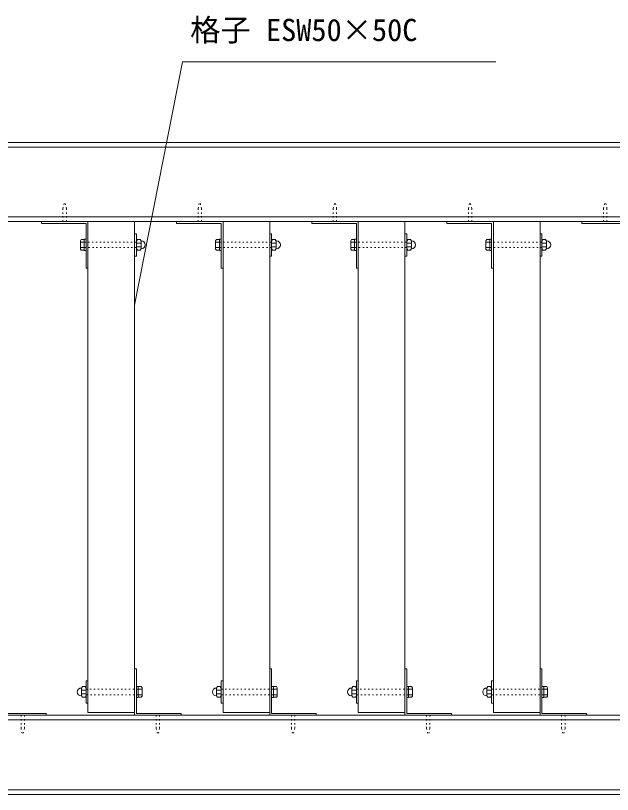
# Model space of a CAD drawing. Units: millimetres, scale not verified. Extents: x -3900 to 3900, y -2750 to 2750.
# Drawn here: x -1511 to -871, y 586 to 1422 of the extents above; entities that cross this region are included whole.
import ezdxf
from ezdxf.enums import TextEntityAlignment as Align

# ---------------------------------------------------------------- set-up
doc = ezdxf.new("R2010")
doc.units = ezdxf.units.MM
doc.header["$LTSCALE"] = 20
doc.linetypes.add('USER5', pattern=[0.208282, 0.069427, -0.138855])
doc.layers.add('0-1_IMPORTED', color=2, linetype='Continuous', lineweight=18)
doc.styles.add('ＭＳ ゴシック', font='')
doc.styles.get('ＭＳ ゴシック').set_extended_font_data('MS Gothic')

msp = doc.modelspace()

# ---------------------------------------------------------------- linework, layer by layer
at = {"layer": '0-1_IMPORTED', "color": 1}
for p, q in [((-1383.5, 1111.36), (-1332.21, 1372.62)), ((-1332.21, 1372.62), (-996, 1372.62))]:
    msp.add_line(p, q, dxfattribs=at)
at = {"layer": '0-1_IMPORTED'}
for p, q in [((-1979.5, 1281), (-112.5, 1281)), ((-112.5, 1206), (-1979.5, 1206)), ((-1381.5, 1180), (-1380.49, 1181.75)), ((-1381.5, 1180), (-1381.5, 1172)), ((-1377.51, 1181.75), (-1380.49, 1181.75)), ((-1376.5, 1180), (-1377.51, 1181.75)), ((-1376.25, 1180.25), (-1376.5, 1180.25)), ((-1376.5, 1180), (-1376.5, 1172)), ((-1236.5, 1180), (-1235.49, 1181.75)), ((-1236.5, 1180), (-1236.5, 1172)), ((-1232.51, 1181.75), (-1235.49, 1181.75)), ((-1231.5, 1180), (-1232.51, 1181.75)), ((-1231.25, 1180.25), (-1231.5, 1180.25)), ((-1231.5, 1180), (-1231.5, 1172)), ((-1091.5, 1180), (-1090.49, 1181.75)), ((-1091.5, 1180), (-1091.5, 1172)), ((-1087.51, 1181.75), (-1090.49, 1181.75)), ((-1086.5, 1180), (-1087.51, 1181.75)), ((-1086.25, 1180.25), (-1086.5, 1180.25)), ((-1086.5, 1180), (-1086.5, 1172)), ((-946.5, 1180), (-945.49, 1181.75)), ((-946.5, 1180), (-946.5, 1172)), ((-942.51, 1181.75), (-945.49, 1181.75)), ((-941.5, 1180), (-942.51, 1181.75)), ((-941.25, 1180.25), (-941.5, 1180.25)), ((-941.5, 1180), (-941.5, 1172)), ((-1441.5, 1178.91), (-1437.5, 1178.91)), ((-1441.5, 1173.09), (-1437.5, 1173.09)), ((-1376.5, 1177.99), (-1381.5, 1177.99)), ((-1376.5, 1174.01), (-1381.5, 1174.01)), ((-1381.5, 1172), (-1380.49, 1170.25)), ((-1376.5, 1172), (-1377.51, 1170.25)), ((-1376.25, 1171.75), (-1376.5, 1171.75)), ((-1296.5, 1178.91), (-1292.5, 1178.91)), ((-1296.5, 1173.09), (-1292.5, 1173.09)), ((-1231.5, 1177.99), (-1236.5, 1177.99)), ((-1231.5, 1174.01), (-1236.5, 1174.01)), ((-1236.5, 1172), (-1235.49, 1170.25)), ((-1231.5, 1172), (-1232.51, 1170.25)), ((-1231.25, 1171.75), (-1231.5, 1171.75)), ((-1151.5, 1178.91), (-1147.5, 1178.91)), ((-1151.5, 1173.09), (-1147.5, 1173.09)), ((-1086.5, 1177.99), (-1091.5, 1177.99)), ((-1086.5, 1174.01), (-1091.5, 1174.01)), ((-1091.5, 1172), (-1090.49, 1170.25)), ((-1086.5, 1172), (-1087.51, 1170.25)), ((-1086.25, 1171.75), (-1086.5, 1171.75)), ((-1006.5, 1178.91), (-1002.5, 1178.91)), ((-1006.5, 1173.09), (-1002.5, 1173.09)), ((-941.5, 1177.99), (-946.5, 1177.99)), ((-941.5, 1174.01), (-946.5, 1174.01)), ((-946.5, 1172), (-945.49, 1170.25)), ((-941.5, 1172), (-942.51, 1170.25)), ((-941.25, 1171.75), (-941.5, 1171.75)), ((-1377.51, 1170.25), (-1380.49, 1170.25)), ((-1232.51, 1170.25), (-1235.49, 1170.25)), ((-1087.51, 1170.25), (-1090.49, 1170.25)), ((-942.51, 1170.25), (-945.49, 1170.25)), ((-1440.75, 700.25), (-1440.5, 700.25)), ((-1440.5, 700), (-1439.49, 701.75)), ((-1440.5, 692), (-1440.5, 700)), ((-1440.5, 697.99), (-1435.5, 697.99)), ((-1440.5, 694.01), (-1435.5, 694.01)), ((-1439.49, 701.75), (-1436.51, 701.75)), ((-1435.5, 700), (-1436.51, 701.75)), ((-1435.5, 692), (-1435.5, 700)), ((-1375.5, 698.91), (-1379.5, 698.91)), ((-1295.75, 700.25), (-1295.5, 700.25)), ((-1295.5, 700), (-1294.49, 701.75)), ((-1295.5, 692), (-1295.5, 700)), ((-1295.5, 697.99), (-1290.5, 697.99)), ((-1295.5, 694.01), (-1290.5, 694.01)), ((-1294.49, 701.75), (-1291.51, 701.75)), ((-1290.5, 700), (-1291.51, 701.75)), ((-1290.5, 692), (-1290.5, 700)), ((-1230.5, 698.91), (-1234.5, 698.91)), ((-1150.75, 700.25), (-1150.5, 700.25)), ((-1150.5, 700), (-1149.49, 701.75)), ((-1150.5, 692), (-1150.5, 700)), ((-1150.5, 697.99), (-1145.5, 697.99)), ((-1150.5, 694.01), (-1145.5, 694.01)), ((-1149.49, 701.75), (-1146.51, 701.75)), ((-1145.5, 700), (-1146.51, 701.75)), ((-1145.5, 692), (-1145.5, 700)), ((-1085.5, 698.91), (-1089.5, 698.91)), ((-1005.75, 700.25), (-1005.5, 700.25)), ((-1005.5, 700), (-1004.49, 701.75)), ((-1005.5, 692), (-1005.5, 700)), ((-1005.5, 697.99), (-1000.5, 697.99)), ((-1005.5, 694.01), (-1000.5, 694.01)), ((-1004.49, 701.75), (-1001.51, 701.75)), ((-1000.5, 700), (-1001.51, 701.75)), ((-1000.5, 692), (-1000.5, 700)), ((-940.5, 698.91), (-944.5, 698.91)), ((-1440.75, 691.75), (-1440.5, 691.75)), ((-1440.5, 692), (-1439.49, 690.25)), ((-1439.49, 690.25), (-1436.51, 690.25)), ((-1435.5, 692), (-1436.51, 690.25)), ((-1375.5, 693.09), (-1379.5, 693.09)), ((-1295.75, 691.75), (-1295.5, 691.75)), ((-1295.5, 692), (-1294.49, 690.25)), ((-1294.49, 690.25), (-1291.51, 690.25)), ((-1290.5, 692), (-1291.51, 690.25)), ((-1230.5, 693.09), (-1234.5, 693.09)), ((-1150.75, 691.75), (-1150.5, 691.75)), ((-1150.5, 692), (-1149.49, 690.25)), ((-1149.49, 690.25), (-1146.51, 690.25)), ((-1145.5, 692), (-1146.51, 690.25)), ((-1085.5, 693.09), (-1089.5, 693.09)), ((-1005.75, 691.75), (-1005.5, 691.75)), ((-1005.5, 692), (-1004.49, 690.25)), ((-1004.49, 690.25), (-1001.51, 690.25)), ((-1000.5, 692), (-1001.51, 690.25)), ((-940.5, 693.09), (-944.5, 693.09)), ((-1979.5, 666), (-112.5, 666)), ((-112.5, 591), (-1979.5, 591))]:
    msp.add_line(p, q, dxfattribs=at)
at = {"layer": '0-1_IMPORTED', "linetype": 'USER5'}
for p, q in [((-1460.31, 1215), (-1458.5, 1222.91)), ((-1456.69, 1215), (-1458.5, 1222.91)), ((-1315.31, 1215), (-1313.5, 1222.91)), ((-1311.69, 1215), (-1313.5, 1222.91)), ((-1170.31, 1215), (-1168.5, 1222.91)), ((-1166.69, 1215), (-1168.5, 1222.91)), ((-1025.31, 1215), (-1023.5, 1222.91)), ((-1021.69, 1215), (-1023.5, 1222.91)), ((-880.31, 1215), (-878.5, 1222.91)), ((-876.69, 1215), (-878.5, 1222.91)), ((-1505.31, 657), (-1503.5, 649.09)), ((-1501.69, 657), (-1503.5, 649.09)), ((-1360.31, 657), (-1358.5, 649.09)), ((-1356.69, 657), (-1358.5, 649.09)), ((-1215.31, 657), (-1213.5, 649.09)), ((-1211.69, 657), (-1213.5, 649.09)), ((-1070.31, 657), (-1068.5, 649.09)), ((-1066.69, 657), (-1068.5, 649.09)), ((-925.31, 657), (-923.5, 649.09)), ((-921.69, 657), (-923.5, 649.09))]:
    msp.add_line(p, q, dxfattribs=at)
at = {"layer": '0-1_IMPORTED', "color": 1, "linetype": 'USER5'}
for p, q in [((-1460.31, 1215), (-1460.31, 1199)), ((-1456.69, 1215), (-1456.69, 1199)), ((-1315.31, 1215), (-1315.31, 1199)), ((-1311.69, 1215), (-1311.69, 1199)), ((-1170.31, 1215), (-1170.31, 1199)), ((-1166.69, 1215), (-1166.69, 1199)), ((-1025.31, 1215), (-1025.31, 1199)), ((-1021.69, 1215), (-1021.69, 1199)), ((-880.31, 1215), (-880.31, 1199)), ((-876.69, 1215), (-876.69, 1199)), ((-1505.31, 657), (-1505.31, 673)), ((-1501.69, 657), (-1501.69, 673)), ((-1360.31, 657), (-1360.31, 673)), ((-1356.69, 657), (-1356.69, 673)), ((-1215.31, 657), (-1215.31, 673)), ((-1211.69, 657), (-1211.69, 673)), ((-1070.31, 657), (-1070.31, 673)), ((-1066.69, 657), (-1066.69, 673)), ((-925.31, 657), (-925.31, 673)), ((-921.69, 657), (-921.69, 673))]:
    msp.add_line(p, q, dxfattribs=at)
at = {"layer": '0-1_IMPORTED'}
for points in [[(-1979.5, 1286), (-112.5, 1286), (-112.5, 1201), (-1979.5, 1201)], [(-1433.5, 1201), (-1433.5, 1151), (-1435.5, 1151), (-1435.5, 1199), (-1483.5, 1199), (-1483.5, 1201)], [(-1433.5, 1201), (-1383.5, 1201), (-1383.5, 674), (-1433.5, 674)], [(-1288.5, 1201), (-1288.5, 1151), (-1290.5, 1151), (-1290.5, 1199), (-1338.5, 1199), (-1338.5, 1201)], [(-1288.5, 1201), (-1238.5, 1201), (-1238.5, 674), (-1288.5, 674)], [(-1143.5, 1201), (-1143.5, 1151), (-1145.5, 1151), (-1145.5, 1199), (-1193.5, 1199), (-1193.5, 1201)], [(-1143.5, 1201), (-1093.5, 1201), (-1093.5, 674), (-1143.5, 674)], [(-998.5, 1201), (-998.5, 1151), (-1000.5, 1151), (-1000.5, 1199), (-1048.5, 1199), (-1048.5, 1201)], [(-998.5, 1201), (-948.5, 1201), (-948.5, 674), (-998.5, 674)], [(-853.5, 1201), (-853.5, 1151), (-855.5, 1151), (-855.5, 1199), (-903.5, 1199), (-903.5, 1201)], [(-1381.5, 1188), (-1383.5, 1188), (-1383.5, 1164), (-1381.5, 1164)], [(-1236.5, 1188), (-1238.5, 1188), (-1238.5, 1164), (-1236.5, 1164)], [(-1091.5, 1188), (-1093.5, 1188), (-1093.5, 1164), (-1091.5, 1164)], [(-946.5, 1188), (-948.5, 1188), (-948.5, 1164), (-946.5, 1164)], [(-1441.5, 1180.45), (-1440.75, 1181.75), (-1437.5, 1181.75), (-1437.5, 1170.25), (-1440.75, 1170.25), (-1441.5, 1171.55)], [(-1437.5, 1182), (-1435.5, 1182), (-1435.5, 1170), (-1437.5, 1170)], [(-1296.5, 1180.45), (-1295.75, 1181.75), (-1292.5, 1181.75), (-1292.5, 1170.25), (-1295.75, 1170.25), (-1296.5, 1171.55)], [(-1292.5, 1182), (-1290.5, 1182), (-1290.5, 1170), (-1292.5, 1170)], [(-1151.5, 1180.45), (-1150.75, 1181.75), (-1147.5, 1181.75), (-1147.5, 1170.25), (-1150.75, 1170.25), (-1151.5, 1171.55)], [(-1147.5, 1182), (-1145.5, 1182), (-1145.5, 1170), (-1147.5, 1170)], [(-1006.5, 1180.45), (-1005.75, 1181.75), (-1002.5, 1181.75), (-1002.5, 1170.25), (-1005.75, 1170.25), (-1006.5, 1171.55)], [(-1002.5, 1182), (-1000.5, 1182), (-1000.5, 1170), (-1002.5, 1170)], [(-1528.5, 671), (-1528.5, 721), (-1526.5, 721), (-1526.5, 673), (-1478.5, 673), (-1478.5, 671)], [(-1383.5, 671), (-1383.5, 721), (-1381.5, 721), (-1381.5, 673), (-1333.5, 673), (-1333.5, 671)], [(-1238.5, 671), (-1238.5, 721), (-1236.5, 721), (-1236.5, 673), (-1188.5, 673), (-1188.5, 671)], [(-1093.5, 671), (-1093.5, 721), (-1091.5, 721), (-1091.5, 673), (-1043.5, 673), (-1043.5, 671)], [(-948.5, 671), (-948.5, 721), (-946.5, 721), (-946.5, 673), (-898.5, 673), (-898.5, 671)], [(-1435.5, 684), (-1433.5, 684), (-1433.5, 708), (-1435.5, 708)], [(-1290.5, 684), (-1288.5, 684), (-1288.5, 708), (-1290.5, 708)], [(-1145.5, 684), (-1143.5, 684), (-1143.5, 708), (-1145.5, 708)], [(-1000.5, 684), (-998.5, 684), (-998.5, 708), (-1000.5, 708)], [(-1379.5, 690), (-1381.5, 690), (-1381.5, 702), (-1379.5, 702)], [(-1375.5, 691.55), (-1376.25, 690.25), (-1379.5, 690.25), (-1379.5, 701.75), (-1376.25, 701.75), (-1375.5, 700.45)], [(-1234.5, 690), (-1236.5, 690), (-1236.5, 702), (-1234.5, 702)], [(-1230.5, 691.55), (-1231.25, 690.25), (-1234.5, 690.25), (-1234.5, 701.75), (-1231.25, 701.75), (-1230.5, 700.45)], [(-1089.5, 690), (-1091.5, 690), (-1091.5, 702), (-1089.5, 702)], [(-1085.5, 691.55), (-1086.25, 690.25), (-1089.5, 690.25), (-1089.5, 701.75), (-1086.25, 701.75), (-1085.5, 700.45)], [(-944.5, 690), (-946.5, 690), (-946.5, 702), (-944.5, 702)], [(-940.5, 691.55), (-941.25, 690.25), (-944.5, 690.25), (-944.5, 701.75), (-941.25, 701.75), (-940.5, 700.45)], [(-1979.5, 671), (-112.5, 671), (-112.5, 586), (-1979.5, 586)]]:
    msp.add_lwpolyline(points, close=True, dxfattribs=at)
at = {"layer": '0-1_IMPORTED', "linetype": 'USER5'}
for points in [[(-1437.5, 1179), (-1381.5, 1179), (-1381.5, 1173), (-1437.5, 1173)], [(-1292.5, 1179), (-1236.5, 1179), (-1236.5, 1173), (-1292.5, 1173)], [(-1147.5, 1179), (-1091.5, 1179), (-1091.5, 1173), (-1147.5, 1173)], [(-1002.5, 1179), (-946.5, 1179), (-946.5, 1173), (-1002.5, 1173)], [(-1379.5, 693), (-1435.5, 693), (-1435.5, 699), (-1379.5, 699)], [(-1234.5, 693), (-1290.5, 693), (-1290.5, 699), (-1234.5, 699)], [(-1089.5, 693), (-1145.5, 693), (-1145.5, 699), (-1089.5, 699)], [(-944.5, 693), (-1000.5, 693), (-1000.5, 699), (-944.5, 699)]]:
    msp.add_lwpolyline(points, close=True, dxfattribs=at)
at = {"layer": '0-1_IMPORTED'}
for centre, start, end in [((-1376.25, 1176), 270, 90), ((-1231.25, 1176), 270, 90), ((-1086.25, 1176), 270, 90), ((-941.25, 1176), 270, 90), ((-1440.75, 696), 90, 270), ((-1295.75, 696), 90, 270), ((-1150.75, 696), 90, 270), ((-1005.75, 696), 90, 270)]:
    msp.add_arc(centre, 4.25, start, end, dxfattribs=at)

# ---------------------------------------------------------------- texts
at = {"layer": '0-1_IMPORTED', "color": 7, "style": 'ＭＳ ゴシック'}
msp.add_text('格子 ESW50×50C', height=23.88, dxfattribs=at).set_placement((-1323.9, 1387.59), align=Align.BOTTOM_LEFT)

doc.saveas('drawing.dxf')
